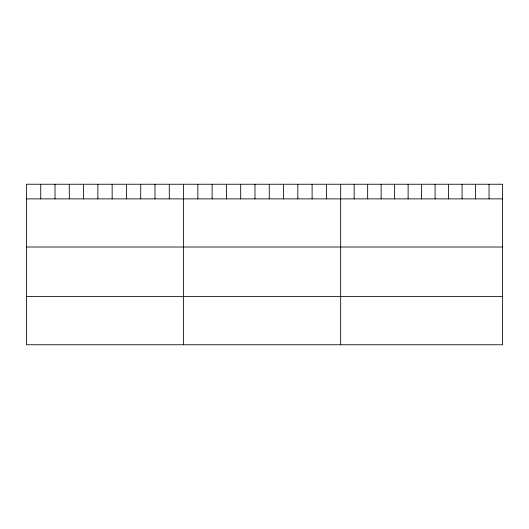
<?xml version="1.0" encoding="UTF-8"?>
<svg xmlns="http://www.w3.org/2000/svg" width="529" height="529" viewBox="0 0 529 529"><rect width="100%" height="100%" fill="white"/><g stroke="black" fill="none" stroke-linecap="round" stroke-linejoin="round"><path stroke-width="0.79" d="M26.45 198.878L502.55 198.878M26.45 247.017L502.55 247.017M26.45 296.617L502.55 296.617M489.06 184.237L489.06 198.878M475.571 184.237L475.571 198.878M462.081 184.237L462.081 198.878M448.592 184.237L448.592 198.878M435.103 184.237L435.103 198.878M421.613 184.237L421.613 198.878M408.124 184.237L408.124 198.878M394.634 184.237L394.634 198.878M381.144 184.237L381.144 198.878M367.655 184.237L367.655 198.878M354.166 184.237L354.166 198.878M340.676 184.237L340.676 344.763M326.393 184.237L326.393 198.878M312.11 184.237L312.11 198.878M297.827 184.237L297.827 198.878M283.544 184.237L283.544 198.878M269.261 184.237L269.261 198.878M254.978 184.237L254.978 198.878M240.695 184.237L240.695 198.878M226.412 184.237L226.412 198.878M212.129 184.237L212.129 198.878M197.846 184.237L197.846 198.878M183.563 184.237L183.563 344.763M169.28 184.237L169.28 198.878M154.997 184.237L154.997 198.878M140.714 184.237L140.714 198.878M126.431 184.237L126.431 198.878M112.148 184.237L112.148 198.878M97.865 184.237L97.865 198.878M83.582 184.237L83.582 198.878M69.299 184.237L69.299 198.878M55.016 184.237L55.016 198.878M40.733 184.237L40.733 198.878M502.55 184.237L26.45 184.237L26.45 344.763L502.55 344.763L502.55 184.237"/></g></svg>
